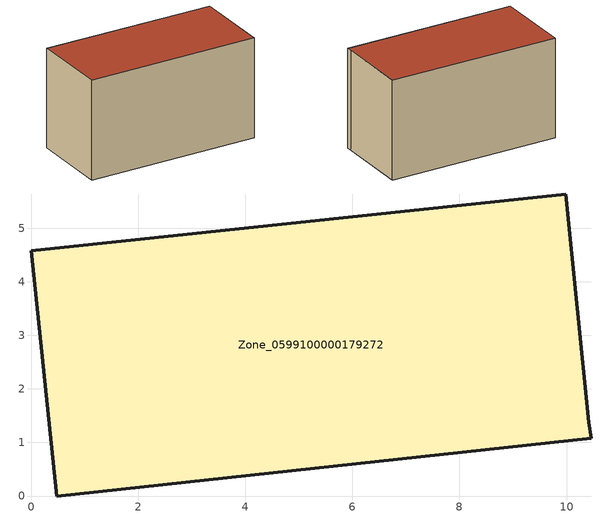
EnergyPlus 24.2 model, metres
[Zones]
Zone_0599100000179272
 floor ground (C_G): 0.48,0 0,4.58 9.99,5.64 10.42,1.38 10.47,1.08 z3.75
 wall outside (C_F): 10.47,1.08 10.42,1.38 9.99,5.64 0,4.58 0.48,0 10.47,1.08 z3.75:9.57
 roof outside (C_R): 0,4.58 0.48,0 10.47,1.08 10.42,1.38 9.99,5.64 z9.57
[BUILDING]
Pand.0599100000179272: North Axis=0; Terrain=City; Loads Convergence Tolerance Value=0.04; Temperature Convergence Tolerance Value=0.4; Solar Distribution=FullExterior; Maximum Number of Warmup Days=25; Minimum Number of Warmup Days=1
[Site:Location]
Rotterdam.The.Hague.AP_ZH_NLD Design_Conditions: Latitude=51.96; Longitude=4.45; Time Zone=1; Elevation=-4.5
[SITE:GROUNDTEMPERATURE:BUILDINGSURFACE]
18, 18, 18, 18, 18, 18, 18, 18, 18, 18, 18, 18
[MATERIAL] Thermal Absorptance=0.9; Solar Absorptance=0.7; Visible Absorptance=0.7
Name | Roughness | Thickness | Conductivity | Density | Specific Heat
G.TI.1946-1964 | MediumSmooth | 0.15 | 1 | 540 | 1210
F.TI.1946-1964 | Rough | 0.3 | 0.857143 | 1920 | 840
R.TI.1946-1964 | MediumRough | 0.2 | 0.277778 | 1500 | 1000
[CONSTRUCTION]
C_G: G.TI.1946-1964
C_F: F.TI.1946-1964
C_R: R.TI.1946-1964
[ZONE]
Zone_0599100000179272: Type=1; Multiplier=1; Ceiling Height=Autocalculate; Volume=Autocalculate; Floor Area=autocalculate; Part of Total Floor Area=Yes
[ZONEINFILTRATION:DESIGNFLOWRATE]
Infil_Zone_0599100000179272: Zone or ZoneList or Space or SpaceList=Zone_0599100000179272; Schedule=AlwaysOn; Design Flow Rate Calculation Method=Flow/Area; Flow Rate per Floor Area=0.003; Constant Term Coefficient=1; Temperature Term Coefficient=0; Velocity Term Coefficient=0; Velocity Squared Term Coefficient=0
[HVACTEMPLATE:ZONE:IDEALLOADSAIRSYSTEM]
Zone_0599100000179272: Maximum Heating Supply Air Temperature=50; Minimum Cooling Supply Air Temperature=13; Maximum Heating Supply Air Humidity Ratio=0.0156; Minimum Cooling Supply Air Humidity Ratio=0.0077; Heating Limit=NoLimit; Cooling Limit=NoLimit; Dehumidification Control Type=ConstantSensibleHeatRatio; Cooling Sensible Heat Ratio=0.7; Dehumidification Setpoint=60; Humidification Control Type=None; Humidification Setpoint=30; Outdoor Air Method=None; Outdoor Air Flow Rate per Person=0.00944; Outdoor Air Flow Rate per Zone Floor Area=0; Outdoor Air Flow Rate per Zone=0; Demand Controlled Ventilation Type=None; Outdoor Air Economizer Type=NoEconomizer; Heat Recovery Type=None; Sensible Heat Recovery Effectiveness=0.7; Latent Heat Recovery Effectiveness=0.65
[ZONECONTROL:THERMOSTAT]
ThermostatControl_Zone_0599100000179272: Zone or ZoneList=Zone_0599100000179272; Control Type Schedule=DualSetpointControlType; Control 1=Thermostat_Zone_0599100000179272; Temperature Difference Between Cutout And Setpoint=0
[THERMOSTATSETPOINT:DUALSETPOINT]
Thermostat_Zone_0599100000179272: Heating Setpoint Temperature Schedule=HeatingSetpoint_Zone_0599100000179272; Cooling Setpoint Temperature Schedule=CoolingSetpoint_Zone_0599100000179272
[SCHEDULE:COMPACT]
HeatingSetpoint_Zone_0599100000179272: Through: 12/31, For: AllDays, Until: 24:00, 21
CoolingSetpoint_Zone_0599100000179272: Through: 12/31, For: AllDays, Until: 24:00, 24
DualSetpointControlType: Through: 12/31, For: AllDays, Until: 24:00, 4
AlwaysOn: Through: 12/31, For: AllDays, Until: 24:00, 1
